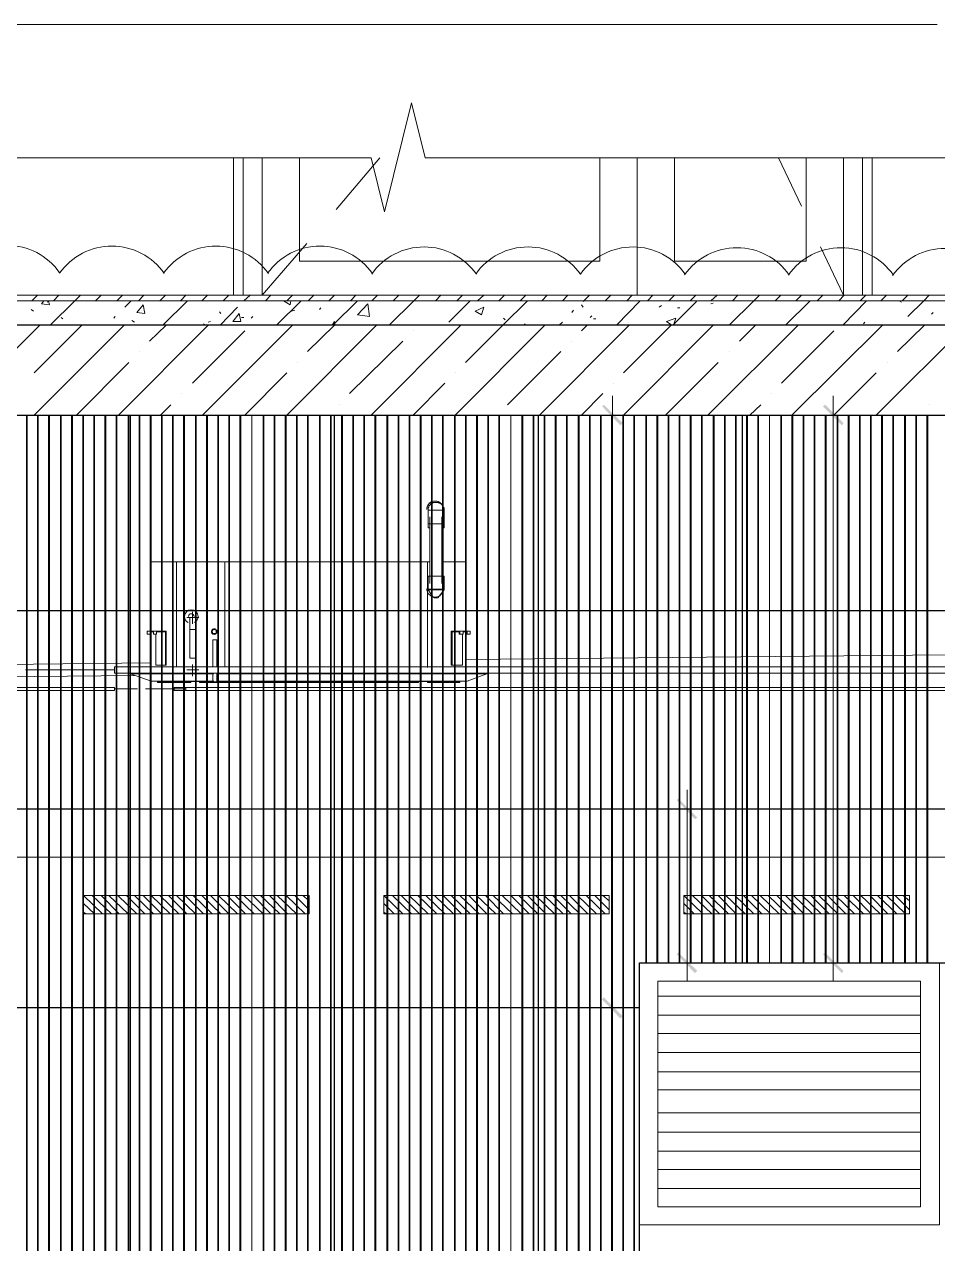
# Model space of a CAD drawing. Header units: millimetres. Extents: x -356862 to 418287, y 0 to 839748.
# Drawn here: x 383605 to 386095, y 787826 to 791151 of the extents above; entities that cross this region are included whole.
import ezdxf

# ---------------------------------------------------------------- set-up
doc = ezdxf.new("R2010")
doc.units = ezdxf.units.MM
doc.layers.add('PDF _Геометрия', color=7, linetype='Continuous', true_color=0xbababa)
doc.layers.add('PDF _Сплошная заливка', color=7, linetype='Continuous', true_color=0xf50000)

msp = doc.modelspace()

# ---------------------------------------------------------------- linework, layer by layer
at = {"layer": 'PDF _Геометрия', "color": 251, "lineweight": 20, "true_color": 0x545454}
msp.add_lwpolyline([(382670.9464, 788773.5893), (382670.9464, 788799.5687), (382670.9464, 791150.7027), (382824.6577, 791150.7027), (386093.7299, 791150.7027)], dxfattribs=at)
at = {"layer": 'PDF _Геометрия', "color": 7, "lineweight": 5}
for points in [[(397212.9051, 790786.9913), (397124.1422, 790786.9913), (384697.3381, 790786.9913), (384660.534, 790936.3728), (384586.9257, 790639.7748), (384550.1216, 790786.9913), (372125.4824, 790786.9913), (372036.7196, 790786.9913)], [(389187.4412, 790330.1872), (389187.4412, 790412.4553), (375225.6886, 790412.4553), (375225.6886, 790330.1872), (375225.6886, 790786.9913)], [(389187.4412, 790397.3006), (375225.6886, 790397.3006)], [(385331.668, 788500.8058), (386048.266, 788500.8058)], [(385331.668, 788448.847), (386048.266, 788448.847)], [(385331.668, 788399.0532), (386048.266, 788399.0532)], [(385331.668, 788347.0944), (386048.266, 788347.0944)], [(385331.668, 788295.1357), (386048.266, 788295.1357)], [(385331.668, 788245.3419), (386048.266, 788245.3419)], [(385331.668, 788182.5584), (386048.266, 788182.5584)], [(385331.668, 788130.5996), (386048.266, 788130.5996)], [(385331.668, 788078.6408), (386048.266, 788078.6408)], [(385331.668, 788028.847), (386048.266, 788028.847)], [(385331.668, 787976.8882), (386048.266, 787976.8882)]]:
    msp.add_lwpolyline(points, dxfattribs=at)
at = {"layer": 'PDF _Геометрия', "color": 7, "lineweight": 30}
msp.add_lwpolyline([(372822.5959, 790786.9913), (372822.5959, 790330.1872), (372822.5959, 790085.548), (372822.5959, 788572.2491), (373078.0598, 788572.2491), (373078.0598, 790085.548), (393177.4412, 790085.548), (393177.4412, 790330.1872), (373078.0598, 790330.1872), (373078.0598, 790786.9913)], dxfattribs=at)
at = {"layer": 'PDF _Геометрия', "lineweight": 5}
for points in [[(384175.5855, 790412.4553), (384175.5855, 790786.9913)], [(384201.5649, 790412.4553), (384201.5649, 790786.9913)], [(384374.7608, 790553.1769), (384253.5237, 790412.4553), (384253.5237, 790786.9913)], [(385173.6268, 790786.9913), (385173.6268, 790505.548), (384355.2763, 790505.548), (384355.2763, 790786.9913)], [(384573.9361, 790786.9913), (384454.8639, 790646.2697)], [(385736.5134, 790786.9913), (385736.5134, 790505.548), (385377.1319, 790505.548), (385377.1319, 790786.9913)], [(385660.7402, 790786.9913), (385723.5237, 790654.9295)], [(385775.4824, 790544.5171), (385838.266, 790412.4553), (385838.266, 790786.9913)], [(385890.2247, 790412.4553), (385890.2247, 790786.9913)], [(385916.2041, 790786.9913), (385916.2041, 790412.4553)], [(383671.1526, 790397.3006), (383673.3175, 790386.4759), (383651.668, 790388.6408), (383658.1629, 790397.3006)], [(383666.8227, 790392.9707), (383673.3175, 790397.3006)], [(383675.4824, 790330.1872), (383742.5959, 790397.3006)], [(383878.9876, 790379.981), (383896.3072, 790397.3006)], [(383982.9051, 790330.1872), (384050.0185, 790397.3006)], [(384292.4928, 790330.1872), (384359.6062, 790397.3006)], [(384311.9773, 790397.3006), (384329.2969, 790386.4759), (384331.4618, 790397.3006)], [(384446.2041, 790330.1872), (384513.3175, 790397.3006)], [(384599.9154, 790330.1872), (384667.0288, 790397.3006)], [(384762.2866, 790338.847), (384820.7402, 790397.3006)], [(384807.7505, 790228.4346), (384909.5031, 790330.1872), (384976.6165, 790397.3006)], [(385123.833, 790386.4759), (385128.1629, 790379.981)], [(385128.1629, 790395.1357), (385130.3278, 790397.3006)], [(385219.0907, 790330.1872), (385284.0391, 790397.3006)], [(385335.9979, 790379.981), (385342.4928, 790384.3109)], [(385372.802, 790330.1872), (385437.7505, 790395.1357)], [(385476.7196, 790388.6408), (385483.2144, 790390.8058)], [(385526.5134, 790330.1872), (385593.6268, 790397.3006)], [(385680.2247, 790330.1872), (385747.3381, 790397.3006)], [(385836.101, 790330.1872), (385901.0495, 790397.3006)], [(385989.8123, 790397.3006), (385996.3072, 790392.9707)], [(386013.6268, 790354.0017), (386056.9257, 790397.3006)], [(383623.5237, 790373.4862), (383630.0185, 790369.1563)], [(383705.7917, 790351.8367), (383710.1216, 790347.5068)], [(383848.6783, 790349.6718), (383853.0082, 790354.0017)], [(384136.6165, 790366.9913), (384140.9464, 790362.6614)], [(384138.7814, 790330.1872), (384186.4103, 790379.981)], [(384197.235, 790351.8367), (384203.7299, 790351.8367)], [(384223.2144, 790349.6718), (384227.5443, 790354.0017)], [(384333.6268, 790369.1563), (384342.2866, 790371.3212)], [(384409.4, 790373.4862), (384413.7299, 790377.8161)], [(384911.668, 790349.6718), (384915.9979, 790345.3419)], [(385097.8536, 790364.8264), (385102.1835, 790371.3212)], [(385147.6474, 790351.8367), (385151.9773, 790356.1666)], [(385156.3072, 790347.5068), (385162.802, 790347.5068)], [(385370.6371, 790330.1872), (385355.4824, 790341.012), (385381.4618, 790349.6718), (385374.967, 790330.1872)], [(385385.7917, 790377.8161), (385392.2866, 790377.8161)], [(386078.5752, 790360.4965), (386082.9051, 790364.8264)], [(383400.534, 790085.548), (383647.3381, 790330.1872)], [(383632.1835, 790085.548), (383876.8227, 790330.1872)], [(383632.1835, 790200.2903), (383762.0804, 790330.1872)], [(383861.668, 790085.548), (384106.3072, 790330.1872)], [(383898.4721, 790343.1769), (383904.967, 790338.847)], [(383946.101, 790286.8882), (383991.5649, 790330.1872)], [(384063.0082, 790172.146), (384205.8948, 790315.0326)], [(384091.1526, 790085.548), (384335.7917, 790330.1872)], [(384093.3175, 790334.5171), (384099.8123, 790330.1872)], [(384106.3072, 790338.847), (384112.802, 790341.012)], [(384320.6371, 790085.548), (384565.2763, 790330.1872)], [(384376.9257, 790258.7439), (384450.534, 790330.1872)], [(384444.0391, 790330.1872), (384450.534, 790341.012), (384452.6989, 790330.1872)], [(384550.1216, 790085.548), (384794.7608, 790330.1872)], [(384664.8639, 790315.0326), (384664.8639, 790315.0326)], [(384779.6062, 790085.548), (385024.2453, 790330.1872)], [(384965.7917, 790330.1872), (384970.1216, 790334.5171)], [(385009.0907, 790085.548), (385253.7299, 790330.1872)], [(385063.2144, 790330.1872), (385071.8742, 790338.847)], [(385123.833, 790315.0326), (385138.9876, 790330.1872)], [(385238.5752, 790085.548), (385483.2144, 790330.1872)], [(385238.5752, 790200.2903), (385368.4721, 790330.1872)], [(385468.0598, 790085.548), (385714.8639, 790330.1872)], [(385554.6577, 790286.8882), (385597.9567, 790330.1872)], [(385669.4, 790172.146), (385812.2866, 790315.0326)], [(385697.5443, 790085.548), (385944.3484, 790330.1872)], [(385892.3897, 790334.5171), (385896.7196, 790338.847)], [(385927.0288, 790085.548), (386173.833, 790330.1872)], [(385985.4824, 790258.7439), (386059.0907, 790330.1872)], [(384491.668, 790144.0017), (384636.7196, 790286.8882)], [(385095.6886, 790286.8882), (385095.6886, 790286.8882)], [(383917.9567, 790258.7439), (383917.9567, 790258.7439)], [(384922.4928, 790113.6924), (385067.5443, 790258.7439)], [(385526.5134, 790258.7439), (385526.5134, 790258.7439)], [(383746.9257, 790085.548), (383889.8123, 790228.4346)], [(384348.7814, 790228.4346), (384348.7814, 790228.4346)], [(385353.3175, 790085.548), (385496.2041, 790228.4346)], [(385957.3381, 790228.4346), (385957.3381, 790228.4346)], [(384205.8948, 790085.548), (384320.6371, 790200.2903)], [(384779.6062, 790200.2903), (384779.6062, 790200.2903)], [(385812.2866, 790085.548), (385927.0288, 790200.2903)], [(384664.8639, 790085.548), (384751.4618, 790172.146)], [(385210.4309, 790172.146), (385210.4309, 790172.146)], [(384032.6989, 790144.0017), (384032.6989, 790144.0017)], [(385123.833, 790085.548), (385182.2866, 790144.0017)], [(385641.2556, 790144.0017), (385641.2556, 790144.0017)], [(383976.4103, 790085.548), (384004.5546, 790113.6924)], [(384435.3794, 790085.548), (384435.3794, 790085.548)], [(384463.5237, 790113.6924), (384463.5237, 790113.6924)], [(384894.3484, 790085.548), (384894.3484, 790085.548)], [(385582.802, 790085.548), (385613.1113, 790113.6924)], [(386041.7711, 790085.548), (386041.7711, 790085.548)], [(386072.0804, 790113.6924), (386072.0804, 790113.6924)]]:
    msp.add_lwpolyline(points, dxfattribs=at)
for points in [[(385275.3794, 790786.9913), (385275.3794, 790412.4553)], [(383928.7814, 790386.4759), (383933.1113, 790362.6614), (383911.4618, 790364.8264)], [(384545.7917, 790354.0017), (384513.3175, 790358.3315), (384541.4618, 790388.6408)], [(384190.7402, 790362.6614), (384195.0701, 790341.012), (384173.4206, 790341.012)], [(384857.5443, 790379.981), (384851.0495, 790358.3315), (384833.7299, 790369.1563)]]:
    msp.add_lwpolyline(points, close=True, dxfattribs=at)
at = {"layer": 'PDF _Геометрия', "color": 8, "lineweight": 5, "true_color": 0x787878}
for points in [[(383625.6886, 790397.3006), (383640.8433, 790412.4553)], [(383684.1422, 790397.3006), (383699.2969, 790412.4553)], [(383742.5959, 790397.3006), (383757.7505, 790412.4553)], [(383798.8845, 790397.3006), (383814.0391, 790412.4553)], [(383857.3381, 790397.3006), (383872.4928, 790412.4553)], [(383915.7917, 790397.3006), (383930.9464, 790412.4553)], [(383974.2453, 790397.3006), (383989.4, 790412.4553)], [(384030.534, 790397.3006), (384045.6886, 790412.4553)], [(384088.9876, 790397.3006), (384104.1422, 790412.4553)], [(384147.4412, 790397.3006), (384162.5959, 790412.4553)], [(384203.7299, 790397.3006), (384221.0495, 790412.4553)], [(384262.1835, 790397.3006), (384277.3381, 790412.4553)], [(384320.6371, 790397.3006), (384335.7917, 790412.4553)], [(384379.0907, 790397.3006), (384394.2453, 790412.4553)], [(384435.3794, 790397.3006), (384450.534, 790412.4553)], [(384493.833, 790397.3006), (384508.9876, 790412.4553)], [(384552.2866, 790397.3006), (384567.4412, 790412.4553)], [(384610.7402, 790397.3006), (384625.8948, 790412.4553)], [(384667.0288, 790397.3006), (384682.1835, 790412.4553)], [(384725.4824, 790397.3006), (384740.6371, 790412.4553)], [(384783.9361, 790397.3006), (384799.0907, 790412.4553)], [(384840.2247, 790397.3006), (384857.5443, 790412.4553)], [(384898.6783, 790397.3006), (384913.833, 790412.4553)], [(384957.1319, 790397.3006), (384972.2866, 790412.4553)], [(385015.5855, 790397.3006), (385030.7402, 790412.4553)], [(385071.8742, 790397.3006), (385087.0288, 790412.4553)], [(385130.3278, 790397.3006), (385145.4824, 790412.4553)], [(385188.7814, 790397.3006), (385203.9361, 790412.4553)], [(385247.235, 790397.3006), (385262.3897, 790412.4553)], [(385303.5237, 790397.3006), (385318.6783, 790412.4553)], [(385361.9773, 790397.3006), (385377.1319, 790412.4553)], [(385420.4309, 790397.3006), (385435.5855, 790412.4553)], [(385476.7196, 790397.3006), (385494.0391, 790412.4553)], [(385535.1732, 790397.3006), (385550.3278, 790412.4553)], [(385593.6268, 790397.3006), (385608.7814, 790412.4553)], [(385652.0804, 790397.3006), (385667.235, 790412.4553)], [(385708.369, 790397.3006), (385723.5237, 790412.4553)], [(385766.8227, 790397.3006), (385781.9773, 790412.4553)], [(385825.2763, 790397.3006), (385840.4309, 790412.4553)], [(385883.7299, 790397.3006), (385898.8845, 790412.4553)], [(385940.0185, 790397.3006), (385955.1732, 790412.4553)], [(385998.4721, 790397.3006), (386013.6268, 790412.4553)], [(386056.9257, 790397.3006), (386072.0804, 790412.4553)]]:
    msp.add_lwpolyline(points, dxfattribs=at)
at = {"layer": 'PDF _Геометрия', "color": 7, "lineweight": 18}
for points in [[(385208.266, 788418.5377), (385208.266, 790137.5068)], [(385810.1216, 790137.5068), (385810.1216, 788541.9398)], [(385377.1319, 790085.548), (385156.3072, 790085.548)], [(386017.9567, 790085.548), (385760.3278, 790085.548)], [(385411.7711, 788541.9398), (385411.7711, 789063.6924)], [(386067.7505, 789011.7336), (385359.8123, 789011.7336)], [(385331.668, 788591.7336), (385461.5649, 788591.7336)], [(386017.9567, 788591.7336), (385760.3278, 788591.7336)], [(385208.266, 786065.2388), (385208.266, 788520.2903)], [(385229.9154, 788470.4965), (385156.3072, 788470.4965), (385177.9567, 788470.4965)]]:
    msp.add_lwpolyline(points, dxfattribs=at)
at = {"layer": 'PDF _Геометрия', "color": 150, "lineweight": 30, "true_color": 0x0080ff}
for points in [[(381209.6062, 790085.548), (386119.7093, 790085.548), (386119.7093, 783354.7233), (385812.2866, 783354.7233), (385812.2866, 783508.4346), (385353.3175, 783508.4346), (385353.3175, 783662.146), (384892.1835, 783662.146), (384892.1835, 783815.8573), (384431.0495, 783815.8573), (384431.0495, 783967.4037), (383972.0804, 783967.4037), (383972.0804, 784121.1151), (383510.9464, 784121.1151), (383510.9464, 784274.8264), (383051.9773, 784274.8264), (383051.9773, 784428.5377), (382590.8433, 784428.5377), (382590.8433, 784582.2491), (382129.7093, 784582.2491), (382129.7093, 784735.9604), (381670.7402, 784735.9604)], [(383894.1422, 784121.1151), (383894.1422, 790085.548)], [(384450.534, 783815.8573), (384450.534, 790085.548)], [(385006.9257, 783662.146), (385006.9257, 790085.548)], [(385563.3175, 788591.7336), (385563.3175, 790085.548)], [(381209.6062, 789552.9707), (386119.7093, 789552.9707)], [(381209.6062, 789011.7336), (386119.7093, 789011.7336)], [(381209.6062, 788470.4965), (385281.8742, 788470.4965)]]:
    msp.add_lwpolyline(points, dxfattribs=at)
at = {"layer": 'PDF _Геометрия', "color": 254, "lineweight": 5, "true_color": 0xdcdcdc}
for points in [[(383610.534, 784121.1151), (383610.534, 790085.548)], [(383640.8433, 784121.1151), (383640.8433, 790085.548)], [(383671.1526, 784121.1151), (383671.1526, 790085.548)], [(383705.7917, 784121.1151), (383705.7917, 790085.548)], [(383736.101, 784121.1151), (383736.101, 790085.548)], [(383766.4103, 784121.1151), (383766.4103, 790085.548)], [(383794.5546, 784121.1151), (383794.5546, 790085.548)], [(383824.8639, 784121.1151), (383824.8639, 790085.548)], [(383855.1732, 784121.1151), (383855.1732, 790085.548)], [(383889.8123, 784121.1151), (383889.8123, 790085.548)], [(383920.1216, 784121.1151), (383920.1216, 790085.548)], [(383950.4309, 784121.1151), (383950.4309, 790085.548)], [(383978.5752, 783967.4037), (383978.5752, 790085.548)], [(384008.8845, 783967.4037), (384008.8845, 790085.548)], [(384039.1938, 783967.4037), (384039.1938, 790085.548)], [(384073.833, 783967.4037), (384073.833, 790085.548)], [(384104.1422, 783967.4037), (384104.1422, 790085.548)], [(384134.4515, 783967.4037), (384134.4515, 790085.548)], [(384162.5959, 783967.4037), (384162.5959, 790085.548)], [(384192.9051, 783967.4037), (384192.9051, 790085.548)], [(384225.3794, 783967.4037), (384225.3794, 790085.548)], [(384257.8536, 783967.4037), (384257.8536, 790085.548)], [(384288.1629, 783967.4037), (384288.1629, 790085.548)], [(384316.3072, 783967.4037), (384316.3072, 790085.548)], [(384346.6165, 783967.4037), (384346.6165, 790085.548)], [(384376.9257, 783967.4037), (384376.9257, 790085.548)], [(384411.5649, 783967.4037), (384411.5649, 790085.548)], [(384441.8742, 783815.8573), (384441.8742, 790085.548)], [(384472.1835, 783815.8573), (384472.1835, 790085.548)], [(384500.3278, 783815.8573), (384500.3278, 790085.548)], [(384530.6371, 783815.8573), (384530.6371, 790085.548)], [(384560.9464, 783815.8573), (384560.9464, 790085.548)], [(384595.5855, 783815.8573), (384595.5855, 790085.548)], [(384625.8948, 783815.8573), (384625.8948, 790085.548)], [(384656.2041, 783815.8573), (384656.2041, 790085.548)], [(384684.3484, 783815.8573), (384684.3484, 790085.548)], [(384714.6577, 783815.8573), (384714.6577, 790085.548)], [(384744.967, 783815.8573), (384744.967, 790085.548)], [(384779.6062, 783815.8573), (384779.6062, 790085.548)], [(384809.9154, 783815.8573), (384809.9154, 790085.548)], [(384840.2247, 783815.8573), (384840.2247, 790085.548)], [(384868.369, 783815.8573), (384868.369, 790085.548)], [(384898.6783, 783662.146), (384898.6783, 790085.548)], [(384931.1526, 783662.146), (384931.1526, 790085.548)], [(384963.6268, 783662.146), (384963.6268, 790085.548)], [(384993.9361, 783662.146), (384993.9361, 790085.548)], [(385022.0804, 783662.146), (385022.0804, 790085.548)], [(385052.3897, 783662.146), (385052.3897, 790085.548)], [(385082.6989, 783662.146), (385082.6989, 790085.548)], [(385117.3381, 783662.146), (385117.3381, 790085.548)], [(385147.6474, 783662.146), (385147.6474, 790085.548)], [(385177.9567, 783662.146), (385177.9567, 790085.548)], [(385206.101, 783662.146), (385206.101, 790085.548)], [(385236.4103, 783662.146), (385236.4103, 790085.548)], [(385266.7196, 783662.146), (385266.7196, 790085.548)], [(385301.3587, 788591.7336), (385301.3587, 790085.548)], [(385331.668, 788591.7336), (385331.668, 790085.548)], [(385361.9773, 788591.7336), (385361.9773, 790085.548)], [(385390.1216, 788591.7336), (385390.1216, 790085.548)], [(385420.4309, 788591.7336), (385420.4309, 790085.548)], [(385450.7402, 788591.7336), (385450.7402, 790085.548)], [(385485.3794, 788591.7336), (385485.3794, 790085.548)], [(385515.6886, 788591.7336), (385515.6886, 790085.548)], [(385545.9979, 788591.7336), (385545.9979, 790085.548)], [(385574.1422, 788591.7336), (385574.1422, 790085.548)], [(385604.4515, 788591.7336), (385604.4515, 790085.548)], [(385636.9257, 788591.7336), (385636.9257, 790085.548)], [(385669.4, 788591.7336), (385669.4, 790085.548)], [(385699.7093, 788591.7336), (385699.7093, 790085.548)], [(385727.8536, 788591.7336), (385727.8536, 790085.548)], [(385758.1629, 788591.7336), (385758.1629, 790085.548)], [(385788.4721, 788591.7336), (385788.4721, 790085.548)], [(385823.1113, 788591.7336), (385823.1113, 790085.548)], [(385853.4206, 788591.7336), (385853.4206, 790085.548)], [(385883.7299, 788591.7336), (385883.7299, 790085.548)], [(385911.8742, 788591.7336), (385911.8742, 790085.548)], [(385942.1835, 788591.7336), (385942.1835, 790085.548)], [(385972.4928, 788591.7336), (385972.4928, 790085.548)], [(386007.1319, 788591.7336), (386007.1319, 790085.548)], [(386037.4412, 788591.7336), (386037.4412, 790085.548)], [(386067.7505, 788591.7336), (386067.7505, 790085.548)]]:
    msp.add_lwpolyline(points, dxfattribs=at)
for points in [[(383612.6989, 790085.548), (383612.6989, 784121.1151)], [(383643.0082, 790085.548), (383643.0082, 784121.1151)], [(383673.3175, 790085.548), (383673.3175, 784121.1151)], [(383703.6268, 790085.548), (383703.6268, 784121.1151)], [(383733.9361, 790085.548), (383733.9361, 784121.1151)], [(383764.2453, 790085.548), (383764.2453, 784121.1151)], [(383796.7196, 790085.548), (383796.7196, 784121.1151)], [(383827.0288, 790085.548), (383827.0288, 784121.1151)], [(383857.3381, 790085.548), (383857.3381, 784121.1151)], [(383887.6474, 790085.548), (383887.6474, 784121.1151)], [(383917.9567, 790085.548), (383917.9567, 784121.1151)], [(383948.266, 790085.548), (383948.266, 784121.1151)], [(383980.7402, 790085.548), (383980.7402, 783967.4037)], [(384011.0495, 790085.548), (384011.0495, 783967.4037)], [(384041.3587, 790085.548), (384041.3587, 783967.4037)], [(384071.668, 790085.548), (384071.668, 783967.4037)], [(384101.9773, 790085.548), (384101.9773, 783967.4037)], [(384132.2866, 790085.548), (384132.2866, 783967.4037)], [(384164.7608, 790085.548), (384164.7608, 783967.4037)], [(384195.0701, 790085.548), (384195.0701, 783967.4037)], [(384225.3794, 790085.548), (384225.3794, 783967.4037)], [(384255.6886, 790085.548), (384255.6886, 783967.4037)], [(384285.9979, 790085.548), (384285.9979, 783967.4037)], [(384318.4721, 790085.548), (384318.4721, 783967.4037)], [(384348.7814, 790085.548), (384348.7814, 783967.4037)], [(384379.0907, 790085.548), (384379.0907, 783967.4037)], [(384409.4, 790085.548), (384409.4, 783967.4037)], [(384439.7093, 790085.548), (384439.7093, 783815.8573)], [(384470.0185, 790085.548), (384470.0185, 783815.8573)], [(384502.4928, 790085.548), (384502.4928, 783815.8573)], [(384532.802, 790085.548), (384532.802, 783815.8573)], [(384563.1113, 790085.548), (384563.1113, 783815.8573)], [(384593.4206, 790085.548), (384593.4206, 783815.8573)], [(384623.7299, 790085.548), (384623.7299, 783815.8573)], [(384654.0391, 790085.548), (384654.0391, 783815.8573)], [(384686.5134, 790085.548), (384686.5134, 783815.8573)], [(384716.8227, 790085.548), (384716.8227, 783815.8573)], [(384747.1319, 790085.548), (384747.1319, 783815.8573)], [(384777.4412, 790085.548), (384777.4412, 783815.8573)], [(384807.7505, 790085.548), (384807.7505, 783815.8573)], [(384838.0598, 790085.548), (384838.0598, 783815.8573)], [(384870.534, 790085.548), (384870.534, 783815.8573)], [(384900.8433, 790085.548), (384900.8433, 783662.146)], [(384931.1526, 790085.548), (384931.1526, 783662.146)], [(384961.4618, 790085.548), (384961.4618, 783662.146)], [(384991.7711, 790085.548), (384991.7711, 783662.146)], [(385024.2453, 790085.548), (385024.2453, 783662.146)], [(385054.5546, 790085.548), (385054.5546, 783662.146)], [(385084.8639, 790085.548), (385084.8639, 783662.146)], [(385115.1732, 790085.548), (385115.1732, 783662.146)], [(385145.4824, 790085.548), (385145.4824, 783662.146)], [(385175.7917, 790085.548), (385175.7917, 783662.146)], [(385208.266, 790085.548), (385208.266, 783662.146)], [(385238.5752, 790085.548), (385238.5752, 783662.146)], [(385268.8845, 790085.548), (385268.8845, 783662.146)], [(385299.1938, 790085.548), (385299.1938, 788591.7336)], [(385329.5031, 790085.548), (385329.5031, 788591.7336)], [(385359.8123, 790085.548), (385359.8123, 788591.7336)], [(385392.2866, 790085.548), (385392.2866, 788591.7336)], [(385422.5959, 790085.548), (385422.5959, 788591.7336)], [(385452.9051, 790085.548), (385452.9051, 788591.7336)], [(385483.2144, 790085.548), (385483.2144, 788591.7336)], [(385513.5237, 790085.548), (385513.5237, 788591.7336)], [(385543.833, 790085.548), (385543.833, 788591.7336)], [(385576.3072, 790085.548), (385576.3072, 788591.7336)], [(385606.6165, 790085.548), (385606.6165, 788591.7336)], [(385636.9257, 790085.548), (385636.9257, 788591.7336)], [(385667.235, 790085.548), (385667.235, 788591.7336)], [(385697.5443, 790085.548), (385697.5443, 788591.7336)], [(385730.0185, 790085.548), (385730.0185, 788591.7336)], [(385760.3278, 790085.548), (385760.3278, 788591.7336)], [(385790.6371, 790085.548), (385790.6371, 788591.7336)], [(385820.9464, 790085.548), (385820.9464, 788591.7336)], [(385851.2556, 790085.548), (385851.2556, 788591.7336)], [(385881.5649, 790085.548), (385881.5649, 788591.7336)], [(385914.0391, 790085.548), (385914.0391, 788591.7336)], [(385944.3484, 790085.548), (385944.3484, 788591.7336)], [(385974.6577, 790085.548), (385974.6577, 788591.7336)], [(386004.967, 790085.548), (386004.967, 788591.7336)], [(386035.2763, 790085.548), (386035.2763, 788591.7336)], [(386065.5855, 790085.548), (386065.5855, 788591.7336)]]:
    msp.add_lwpolyline(points, close=True, dxfattribs=at)
at = {"layer": 'PDF _Геометрия', "color": 8, "lineweight": 18, "true_color": 0x808080}
for points in [[(384702.7862, 789834.296, 0.065168249), (384702.0204, 789828.4455, -0.414213571), (384724.7524, 789851.1775, -0.414213571), (384747.4843, 789828.4455, 0.049561257), (384747.0398, 789832.9188)], [(384724.7524, 789589.2099, -0.414213562), (384702.0204, 789611.9419, 0.414213562), (384724.7524, 789589.2099, 0.414213567), (384747.4843, 789611.9419, -0.414213567), (384724.7524, 789589.2099)], [(384069.1637, 789520.1595, 0.270014133), (384078.4877, 789536.1665, 0.999999944), (384041.6836, 789536.1665, 0.278131534), (384051.4951, 789519.8926)], [(384053.5234, 789539.9549, 0.131647628), (384052.5083, 789536.1665, -0.414214286), (384060.0857, 789543.7438, -0.414214285), (384067.663, 789536.1665, 0.131647628), (384066.6479, 789539.9549)]]:
    msp.add_lwpolyline(points, format="xyb", dxfattribs=at)
for points in [[(384705.9979, 789825.7542), (384727.6474, 789825.7542), (384749.2969, 789825.7542), (384749.2969, 789827.9192), (384749.2969, 789830.0841), (384749.2969, 789832.2491), (384747.1319, 789834.414), (384747.1319, 789836.579), (384744.967, 789838.7439), (384744.967, 789840.9089), (384742.802, 789840.9089), (384742.802, 789843.0738), (384740.6371, 789843.0738), (384738.4721, 789845.2388), (384736.3072, 789845.2388), (384734.1422, 789847.4037), (384731.9773, 789847.4037), (384729.8123, 789847.4037), (384727.6474, 789847.4037), (384725.4824, 789847.4037), (384723.3175, 789847.4037), (384721.1526, 789847.4037), (384718.9876, 789847.4037), (384718.9876, 789845.2388), (384716.8227, 789845.2388), (384714.6577, 789843.0738), (384712.4928, 789843.0738), (384712.4928, 789840.9089), (384710.3278, 789840.9089), (384710.3278, 789838.7439), (384708.1629, 789838.7439), (384708.1629, 789836.579), (384708.1629, 789834.414), (384705.9979, 789832.2491), (384705.9979, 789830.0841), (384705.9979, 789827.9192)], [(384749.2969, 789646.0635), (384749.2969, 789609.2594), (384731.9773, 789587.6099), (384729.8123, 789587.6099), (384727.6474, 789587.6099), (384725.4824, 789587.6099), (384723.3175, 789587.6099), (384718.9876, 789589.7748), (384705.9979, 789609.2594), (384705.9979, 789646.0635), (384727.6474, 789646.0635)], [(384056.5134, 789423.0738), (384063.0082, 789423.0738), (384071.668, 789423.0738), (384071.668, 789501.012), (384063.0082, 789501.012), (384056.5134, 789501.012)], [(384792.5959, 789496.6821), (384792.5959, 789488.0223), (384790.4309, 789488.0223), (384790.4309, 789494.5171), (384770.9464, 789494.5171), (384770.9464, 789403.5893), (384768.7814, 789403.5893), (384768.7814, 789496.6821)], [(383850.8433, 789390.5996), (383608.369, 789390.5996), (383638.6783, 789390.5996), (383681.9773, 789390.5996)], [(383850.8433, 789399.2594), (383850.8433, 789390.5996), (383850.8433, 789381.9398), (387135.0701, 789381.9398), (387135.0701, 789390.5996), (387135.0701, 789399.2594)], [(383967.7505, 789355.9604), (383967.7505, 789358.1254), (384032.6989, 789358.1254), (384058.6783, 789358.1254), (384058.6783, 789355.9604), (384032.6989, 789355.9604)], [(384082.4928, 789355.9604), (384082.4928, 789358.1254), (384112.802, 789358.1254), (384649.7093, 789358.1254), (384680.0185, 789358.1254), (384680.0185, 789355.9604), (384649.7093, 789355.9604), (384112.802, 789355.9604)], [(384792.5959, 789355.9604), (384727.6474, 789355.9604), (384703.833, 789355.9604), (384703.833, 789358.1254), (384727.6474, 789358.1254), (384792.5959, 789358.1254)], [(382370.0185, 789342.9707), (382370.0185, 789338.6408), (382370.0185, 789334.3109), (383850.8433, 789334.3109), (383850.8433, 789338.6408), (383850.8433, 789342.9707)], [(384045.6886, 789342.9707), (384045.6886, 789338.6408), (384045.6886, 789334.3109), (387329.9154, 789334.3109), (387329.9154, 789338.6408), (387329.9154, 789342.9707)]]:
    msp.add_lwpolyline(points, close=True, dxfattribs=at)
for points in [[(384744.967, 789778.1254), (384749.2969, 789778.1254), (384749.2969, 789788.9501), (384749.2969, 789825.7542), (384727.6474, 789825.7542), (384705.9979, 789825.7542), (384705.9979, 789788.9501), (384705.9979, 789778.1254), (384710.3278, 789778.1254)], [(384705.9979, 789825.7542), (384705.9979, 789825.7542)], [(384749.2969, 789825.7542), (384749.2969, 789825.7542)], [(384749.2969, 789788.9501), (384727.6474, 789788.9501), (384705.9979, 789788.9501)], [(384710.3278, 789808.4346), (384710.3278, 789626.579)], [(384742.802, 789626.579), (384742.802, 789808.4346)], [(383950.4309, 789496.6821), (383950.4309, 789685.0326), (384019.7093, 789685.0326), (384151.7711, 789685.0326), (384195.0701, 789685.0326), (384195.0701, 789399.2594)], [(384019.7093, 789685.0326), (384019.7093, 789399.2594)], [(384151.7711, 789685.0326), (384151.7711, 789399.2594)], [(384195.0701, 789685.0326), (384703.833, 789685.0326), (384710.3278, 789685.0326)], [(384703.833, 789685.0326), (384703.833, 789397.0944)], [(384742.802, 789685.0326), (384809.9154, 789685.0326), (384809.9154, 789496.6821)], [(384749.2969, 789609.2594), (384727.6474, 789609.2594), (384705.9979, 789609.2594)], [(384705.9979, 789609.2594), (384705.9979, 789609.2594)], [(384749.2969, 789609.2594), (384749.2969, 789609.2594)], [(384047.8536, 789533.4862), (384080.3278, 789533.4862)], [(384056.5134, 789533.4862), (384056.5134, 789531.3212), (384056.5134, 789529.1563), (384056.5134, 789526.9913), (384056.5134, 789524.8264), (384056.5134, 789522.6614), (384056.5134, 789520.4965), (384056.5134, 789518.3315), (384056.5134, 789516.1666), (384056.5134, 789514.0017), (384056.5134, 789511.8367), (384056.5134, 789509.6718), (384056.5134, 789507.5068), (384056.5134, 789505.3419), (384056.5134, 789503.1769), (384056.5134, 789501.012), (384063.0082, 789501.012), (384071.668, 789501.012), (384071.668, 789503.1769), (384071.668, 789505.3419), (384071.668, 789507.5068), (384071.668, 789509.6718), (384071.668, 789511.8367), (384071.668, 789514.0017), (384071.668, 789516.1666), (384071.668, 789518.3315), (384071.668, 789520.4965), (384071.668, 789522.6614), (384071.668, 789524.8264), (384071.668, 789526.9913), (384071.668, 789529.1563), (384071.668, 789531.3212), (384071.668, 789533.4862)], [(384063.0082, 789516.1666), (384063.0082, 789548.6408)], [(383956.9257, 789494.5171), (383948.266, 789494.5171), (383948.266, 789488.0223), (383939.6062, 789488.0223), (383939.6062, 789496.6821), (383948.266, 789496.6821), (383948.266, 789488.0223), (383950.4309, 789488.0223), (383950.4309, 789494.5171), (383950.4309, 789399.2594)], [(383948.266, 789496.6821), (383956.9257, 789496.6821)], [(383965.5855, 789488.0223), (383965.5855, 789496.6821), (383991.5649, 789496.6821), (383991.5649, 789403.5893), (383989.4, 789403.5893), (383989.4, 789494.5171), (383965.5855, 789494.5171), (383965.5855, 789488.0223), (383956.9257, 789488.0223), (383956.9257, 789496.6821), (383965.5855, 789496.6821)], [(383989.4, 789403.5893), (383963.4206, 789403.5893), (383963.4206, 789488.0223)], [(384799.0907, 789488.0223), (384799.0907, 789403.5893), (384770.9464, 789403.5893)], [(384792.5959, 789496.6821), (384801.2556, 789496.6821), (384803.4206, 789496.6821), (384812.0804, 789496.6821), (384820.7402, 789496.6821), (384820.7402, 789488.0223), (384812.0804, 789488.0223), (384812.0804, 789496.6821)], [(384801.2556, 789496.6821), (384801.2556, 789488.0223), (384792.5959, 789488.0223)], [(384812.0804, 789488.0223), (384809.9154, 789488.0223), (384809.9154, 789494.5171), (384803.4206, 789494.5171), (384801.2556, 789494.5171)], [(384809.9154, 789494.5171), (384809.9154, 789397.0944)], [(384130.1216, 789399.2594), (384130.1216, 789472.8676), (384125.7917, 789472.8676), (384119.2969, 789472.8676), (384119.2969, 789399.2594)], [(386119.7093, 789431.7336), (384809.9154, 789418.7439)], [(389027.235, 789360.2903), (388899.5031, 789358.1254), (389031.5649, 789360.2903), (388960.1216, 789360.2903), (388349.6062, 789360.2903), (388960.1216, 789360.2903), (389031.5649, 789360.2903), (389085.6886, 789379.7748), (389085.6886, 789390.5996), (389137.6474, 789390.5996), (389137.6474, 788879.6718), (386119.7093, 788879.6718), (380683.5237, 788879.6718), (380698.6783, 788879.6718)], [(383950.4309, 789410.0841), (382987.0288, 789399.2594)], [(384047.8536, 789390.5996), (384080.3278, 789390.5996)], [(384063.0082, 789373.28), (384063.0082, 789405.7542)], [(382354.8639, 789360.2903), (383904.967, 789375.445)], [(383894.1422, 789381.9398), (383894.1422, 789379.7748), (383950.4309, 789360.2903), (384021.8742, 789360.2903), (384121.4618, 789360.2903), (384021.8742, 789360.2903), (383950.4309, 789360.2903), (384082.4928, 789358.1254), (383952.5959, 789360.2903)], [(383915.7917, 789379.7748), (383950.4309, 789379.7748), (384121.4618, 789379.7748), (383915.7917, 789379.7748), (383894.1422, 789379.7748)], [(384032.6989, 789358.1254), (384032.6989, 789355.9604)], [(384112.802, 789358.1254), (384112.802, 789355.9604)], [(384119.2969, 789381.9398), (384119.2969, 789358.1254), (384125.7917, 789358.1254), (384130.1216, 789358.1254), (384130.1216, 789381.9398)], [(384807.7505, 789360.2903), (384680.0185, 789358.1254), (384812.0804, 789360.2903), (384740.6371, 789360.2903), (384130.1216, 789360.2903), (384740.6371, 789360.2903), (384812.0804, 789360.2903), (384866.2041, 789379.7748), (384866.2041, 789381.9398)], [(384866.2041, 789379.7748), (384846.7196, 789379.7748), (384130.1216, 789379.7748), (384812.0804, 789379.7748), (384846.7196, 789379.7748)], [(384649.7093, 789358.1254), (384649.7093, 789355.9604)], [(384727.6474, 789358.1254), (384727.6474, 789355.9604)], [(383913.6268, 789338.6408), (383850.8433, 789338.6408)], [(384045.6886, 789338.6408), (383935.2763, 789338.6408), (383965.5855, 789338.6408), (383980.7402, 789338.6408), (384013.2144, 789338.6408)], [(384045.6886, 789342.9707), (384013.2144, 789342.9707), (384013.2144, 789338.6408), (384013.2144, 789334.3109), (384045.6886, 789334.3109)]]:
    msp.add_lwpolyline(points, dxfattribs=at)
for points in [[(384115.294, 789495.0303, 1.000001235), (384130.4487, 789495.0303, 1.000001234)], [(384128.2837, 789495.0303, 0.99999904), (384117.459, 789495.0303, 0.99999904)]]:
    msp.add_lwpolyline(points, format="xyb", close=True, dxfattribs=at)
at = {"layer": 'PDF _Геометрия', "color": 92, "lineweight": 20, "true_color": 0x00dd00}
for points in [[(383766.4103, 788725.9604), (384381.2556, 788725.9604), (384381.2556, 788775.7542), (383766.4103, 788775.7542)], [(384584.7608, 788725.9604), (385199.6062, 788725.9604), (385199.6062, 788775.7542), (384584.7608, 788775.7542)], [(385403.1113, 788725.9604), (386017.9567, 788725.9604), (386017.9567, 788775.7542), (385403.1113, 788775.7542)]]:
    msp.add_lwpolyline(points, close=True, dxfattribs=at)
at = {"layer": 'PDF _Геометрия', "color": 92, "lineweight": 5, "true_color": 0x00dd00}
for points in [[(383818.369, 788725.9604), (383766.4103, 788775.7542)], [(383796.7196, 788725.9604), (383766.4103, 788754.1047)], [(383842.1835, 788725.9604), (383790.2247, 788775.7542)], [(383863.833, 788725.9604), (383814.0391, 788775.7542)], [(383887.6474, 788725.9604), (383835.6886, 788775.7542)], [(383911.4618, 788725.9604), (383859.5031, 788775.7542)], [(383933.1113, 788725.9604), (383883.3175, 788775.7542)], [(383956.9257, 788725.9604), (383904.967, 788775.7542)], [(383978.5752, 788725.9604), (383928.7814, 788775.7542)], [(384002.3897, 788725.9604), (383950.4309, 788775.7542)], [(384026.2041, 788725.9604), (383974.2453, 788775.7542)], [(384047.8536, 788725.9604), (383998.0598, 788775.7542)], [(384071.668, 788725.9604), (384019.7093, 788775.7542)], [(384093.3175, 788725.9604), (384043.5237, 788775.7542)], [(384117.1319, 788725.9604), (384065.1732, 788775.7542)], [(384140.9464, 788725.9604), (384088.9876, 788775.7542)], [(384162.5959, 788725.9604), (384112.802, 788775.7542)], [(384186.4103, 788725.9604), (384134.4515, 788775.7542)], [(384208.0598, 788725.9604), (384158.266, 788775.7542)], [(384231.8742, 788725.9604), (384179.9154, 788775.7542)], [(384255.6886, 788725.9604), (384203.7299, 788775.7542)], [(384277.3381, 788725.9604), (384227.5443, 788775.7542)], [(384301.1526, 788725.9604), (384249.1938, 788775.7542)], [(384322.802, 788725.9604), (384273.0082, 788775.7542)], [(384346.6165, 788725.9604), (384294.6577, 788775.7542)], [(384370.4309, 788725.9604), (384318.4721, 788775.7542)], [(384381.2556, 788736.7852), (384342.2866, 788775.7542)], [(384381.2556, 788760.5996), (384363.9361, 788775.7542)], [(384636.7196, 788725.9604), (384584.7608, 788775.7542)], [(384612.9051, 788725.9604), (384584.7608, 788754.1047)], [(384660.534, 788725.9604), (384608.5752, 788775.7542)], [(384682.1835, 788725.9604), (384632.3897, 788775.7542)], [(384705.9979, 788725.9604), (384654.0391, 788775.7542)], [(384729.8123, 788725.9604), (384677.8536, 788775.7542)], [(384751.4618, 788725.9604), (384699.5031, 788775.7542)], [(384775.2763, 788725.9604), (384723.3175, 788775.7542)], [(384796.9257, 788725.9604), (384747.1319, 788775.7542)], [(384820.7402, 788725.9604), (384768.7814, 788775.7542)], [(384844.5546, 788725.9604), (384792.5959, 788775.7542)], [(384866.2041, 788725.9604), (384816.4103, 788775.7542)], [(384890.0185, 788725.9604), (384838.0598, 788775.7542)], [(384911.668, 788725.9604), (384861.8742, 788775.7542)], [(384935.4824, 788725.9604), (384883.5237, 788775.7542)], [(384959.2969, 788725.9604), (384907.3381, 788775.7542)], [(384980.9464, 788725.9604), (384931.1526, 788775.7542)], [(385004.7608, 788725.9604), (384952.802, 788775.7542)], [(385026.4103, 788725.9604), (384976.6165, 788775.7542)], [(385050.2247, 788725.9604), (384998.266, 788775.7542)], [(385074.0391, 788725.9604), (385022.0804, 788775.7542)], [(385095.6886, 788725.9604), (385045.8948, 788775.7542)], [(385119.5031, 788725.9604), (385067.5443, 788775.7542)], [(385141.1526, 788725.9604), (385091.3587, 788775.7542)], [(385164.967, 788725.9604), (385113.0082, 788775.7542)], [(385188.7814, 788725.9604), (385136.8227, 788775.7542)], [(385199.6062, 788736.7852), (385160.6371, 788775.7542)], [(385199.6062, 788760.5996), (385182.2866, 788775.7542)], [(385455.0701, 788725.9604), (385403.1113, 788775.7542)], [(385431.2556, 788725.9604), (385403.1113, 788754.1047)], [(385478.8845, 788725.9604), (385426.9257, 788775.7542)], [(385500.534, 788725.9604), (385450.7402, 788775.7542)], [(385524.3484, 788725.9604), (385472.3897, 788775.7542)], [(385545.9979, 788725.9604), (385496.2041, 788775.7542)], [(385569.8123, 788725.9604), (385517.8536, 788775.7542)], [(385593.6268, 788725.9604), (385541.668, 788775.7542)], [(385615.2763, 788725.9604), (385565.4824, 788775.7542)], [(385639.0907, 788725.9604), (385587.1319, 788775.7542)], [(385662.9051, 788725.9604), (385610.9464, 788775.7542)], [(385684.5546, 788725.9604), (385632.5959, 788775.7542)], [(385708.369, 788725.9604), (385656.4103, 788775.7542)], [(385730.0185, 788725.9604), (385680.2247, 788775.7542)], [(385753.833, 788725.9604), (385701.8742, 788775.7542)], [(385777.6474, 788725.9604), (385725.6886, 788775.7542)], [(385799.2969, 788725.9604), (385749.5031, 788775.7542)], [(385823.1113, 788725.9604), (385771.1526, 788775.7542)], [(385844.7608, 788725.9604), (385794.967, 788775.7542)], [(385868.5752, 788725.9604), (385816.6165, 788775.7542)], [(385892.3897, 788725.9604), (385840.4309, 788775.7542)], [(385914.0391, 788725.9604), (385864.2453, 788775.7542)], [(385937.8536, 788725.9604), (385885.8948, 788775.7542)], [(385959.5031, 788725.9604), (385909.7093, 788775.7542)], [(385983.3175, 788725.9604), (385931.3587, 788775.7542)], [(386007.1319, 788725.9604), (385955.1732, 788775.7542)], [(386017.9567, 788736.7852), (385978.9876, 788775.7542)], [(386017.9567, 788760.5996), (386000.6371, 788775.7542)], [(383772.9051, 788725.9604), (383766.4103, 788730.2903)], [(384591.2556, 788725.9604), (384584.7608, 788730.2903)], [(385409.6062, 788725.9604), (385403.1113, 788730.2903)]]:
    msp.add_lwpolyline(points, dxfattribs=at)
at = {"layer": 'PDF _Геометрия', "color": 7, "lineweight": 5}
for points in [[(385281.8742, 787877.3006), (385281.8742, 788591.7336), (386100.2247, 788591.7336), (386100.2247, 787877.3006)], [(386048.266, 787927.0944), (385331.668, 787927.0944), (385331.668, 788541.9398), (386048.266, 788541.9398)]]:
    msp.add_lwpolyline(points, close=True, dxfattribs=at)
at = {"layer": 'PDF _Геометрия', "color": 150, "lineweight": 30, "true_color": 0x0080ff}
msp.add_lwpolyline([(386119.7093, 788591.7336), (386119.7093, 786342.3522), (385281.8742, 786342.3522), (385281.8742, 788591.7336)], close=True, dxfattribs=at)
at = {"layer": 'PDF _Геометрия', "color": 1, "lineweight": 20}
for centre in [(383557.7978, 790374.0346), (383843.582, 790371.8719), (384127.2023, 790371.8719), (384410.8216, 790371.8719), (384694.442, 790369.7047), (384978.0612, 790369.7047), (385263.8465, 790369.7047), (385547.4658, 790367.542), (385831.0862, 790367.542), (386114.7054, 790365.3748)]:
    msp.add_arc(centre, 174.2783, 34.8266523, 144.8272489, dxfattribs=at)
at = {"layer": 'PDF _Геометрия', "color": 8, "lineweight": 18, "true_color": 0x808080}
for centre, radius, start, end in [((384724.7523, 789828.4456), 22.7319, 100.1733169, 133.5113956), ((384724.7524, 789828.4457), 22.7318, 65.7366567, 92.109552), ((384724.7524, 789828.4456), 22.7319, 27.9325996, 63.6328667), ((384724.7519, 789828.4457), 22.7315, 150.9793134, 159.6092504), ((384724.7536, 789828.4446), 22.7335, 139.1531317, 148.6281918), ((384060.0857, 789536.1666), 7.5772, 60.0013315, 119.9986685)]:
    msp.add_arc(centre, radius, start, end, dxfattribs=at)
for points in [[(384702.163, 789611.8208), (384703.4571, 789611.2733), (384713.1816, 789610.8594), (384724.7524, 789610.8594)], [(384724.7524, 789610.8594), (384736.3231, 789610.8594), (384746.0476, 789611.2733), (384747.3417, 789611.8208)]]:
    msp.add_open_spline(points, degree=3, dxfattribs=at)
at = {"layer": 'PDF _Сплошная заливка', "color": 7, "transparency": 33554559}
for points in [[(385236.4103, 790063.8986), (385180.1216, 790109.3625), (385184.4515, 790113.6924)], [(385229.9154, 790057.4037), (385236.4103, 790063.8986), (385180.1216, 790109.3625)], [(385838.266, 790063.8986), (385781.9773, 790109.3625), (385788.4721, 790113.6924)], [(385833.9361, 790057.4037), (385838.266, 790063.8986), (385781.9773, 790109.3625)], [(385439.9154, 788987.9192), (385383.6268, 789035.548), (385387.9567, 789039.8779)], [(385433.4206, 788983.5893), (385439.9154, 788987.9192), (385383.6268, 789035.548)], [(385387.9567, 788619.8779), (385383.6268, 788615.548), (385439.9154, 788570.0841)], [(385788.4721, 788619.8779), (385781.9773, 788615.548), (385838.266, 788570.0841)], [(385383.6268, 788615.548), (385439.9154, 788570.0841), (385433.4206, 788563.5893)], [(385781.9773, 788615.548), (385838.266, 788570.0841), (385833.9361, 788563.5893)], [(385236.4103, 788446.6821), (385180.1216, 788492.146), (385184.4515, 788498.6408)], [(385184.4515, 788498.6408), (385180.1216, 788492.146), (385236.4103, 788446.6821)], [(385229.9154, 788440.1872), (385236.4103, 788446.6821), (385180.1216, 788492.146)], [(385180.1216, 788492.146), (385236.4103, 788446.6821), (385229.9154, 788440.1872)]]:
    msp.add_solid(points, dxfattribs=at)

doc.saveas('drawing.dxf')
